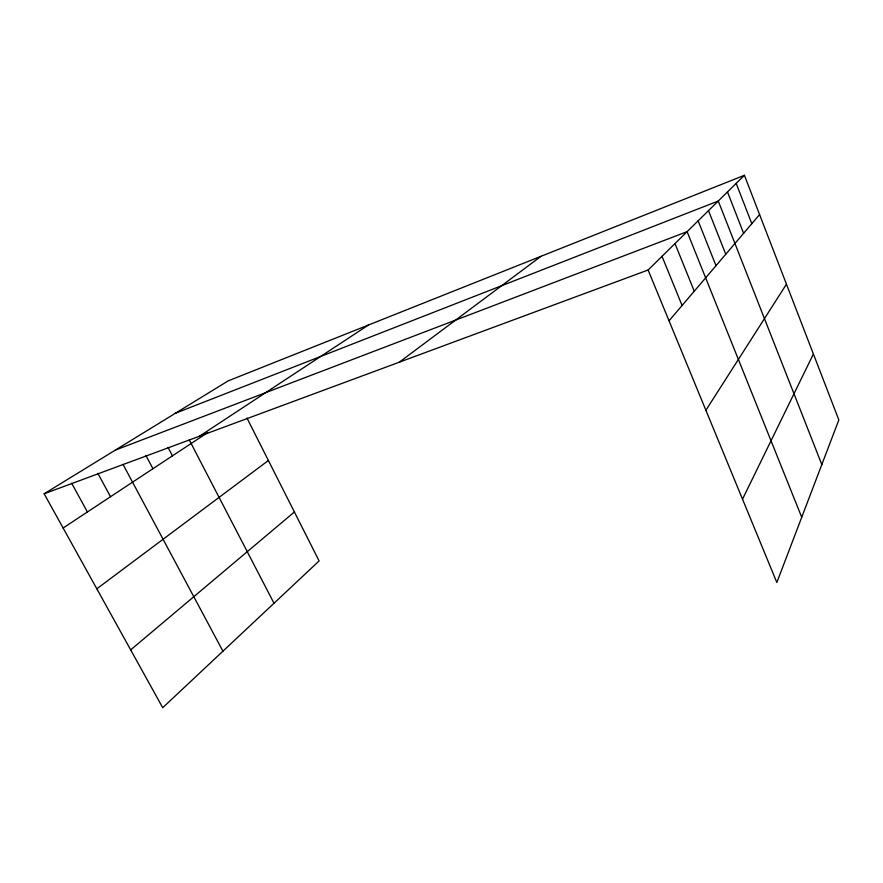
<?xml version="1.0" encoding="UTF-8"?>
<svg xmlns="http://www.w3.org/2000/svg" width="883" height="883" viewBox="0 0 883 883"><rect width="100%" height="100%" fill="white"/><g stroke="black" fill="none" stroke-linecap="round" stroke-linejoin="round"><path stroke-width="1.32" d="M742.515 499.182L813.398 353.984M705.892 410.264L786.455 284.183M669.038 320.805L759.579 214.569M648.111 270.01L744.424 175.298L838.85 419.933L776.841 582.504L648.111 270.01L44.15 493.774L162.715 707.702L319.105 560.937L246.964 418.045M130.673 649.888L294.392 511.985M399.271 362.207L541.025 256.291M96.821 588.818L268.399 460.507M63.123 528.012L207.902 432.438M199.47 436.224L368.465 325.01M44.15 493.774L228.189 380.871L744.424 175.298M175.419 413.244L718.265 201.026L821.819 464.579M115.364 450.087L687.106 231.666L801.72 517.261M71.689 483.266L87.406 511.985M97.847 473.31L110.518 496.721M123.002 464.348L222.935 651.19M145.894 455.407L152.947 468.718M168.101 447.526L172.45 455.838M189.238 439.877L274.006 603.255M662.029 256.335L682.084 305.485M674.987 243.576L694.259 291.202M698.133 220.816L716.003 265.695M708.497 210.629L725.76 254.249M727.482 191.964L743.618 233.3M736.19 183.399L751.819 223.675"/></g></svg>
